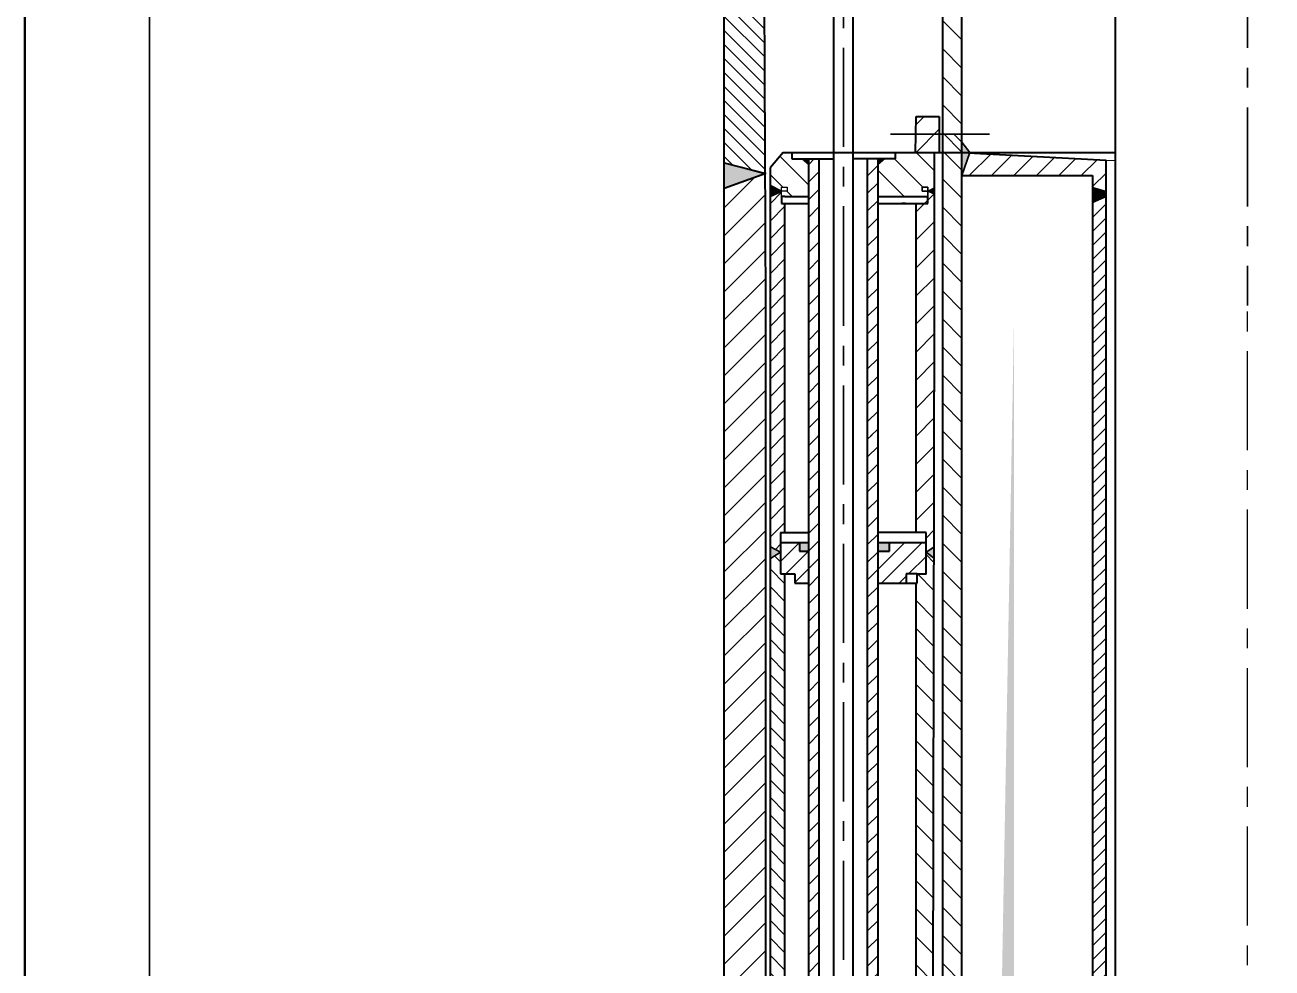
# Model space of a CAD drawing. Header units: millimetres. Extents: x 2503 to 3468, y 3317 to 4421.
# Drawn here: x 2502.8 to 2702.8, y 3673.6 to 3824.8 of the extents above; entities that cross this region are included whole.
import ezdxf

# ---------------------------------------------------------------- set-up
doc = ezdxf.new("R2010")
doc.units = ezdxf.units.MM
doc.header["$LTSCALE"] = 0.5
for name, pattern in [('ACAD_ISO03W100', [30, 12, -18]), ('CENTER', [50.800000000000004, 31.75, -6.35, 6.35, -6.35]), ('осеваяX2', [101.60000000000001, 63.5, -12.7, 12.7, -12.7])]:
    doc.linetypes.add(name, pattern=pattern)
for name, color, linetype, lineweight in [('0оси', 1, 'осеваяX2', 20), ('ocnova', 7, 'Continuous', 5), ('штриховка', 7, 'Continuous', 25)]:
    doc.layers.add(name, color=color, linetype=linetype, lineweight=lineweight)
doc.layers.add('тонкий', color=7, linetype='Continuous')
doc.styles.get("Standard").update_dxf_attribs({"font": 'isocpeur.ttf', "oblique": 15})
doc.dimstyles.new('ISO-25', dxfattribs={"dimtxt": 2.5, "dimasz": 2.5, "dimexe": 1.25, "dimexo": 0.625, "dimtad": 1, "dimtoh": 1, "dimdec": 0, "dimtxsty": 'Standard', "dimcen": 2.5, "dimadec": 0, "dimazin": 0, "dimtfac": 1, "dimtdec": 0, "dimtmove": 0, "dimatfit": 3, "dimfxl": 1, "dimarcsym": 0})
pattern_1 = [(45, (2728.962913225233, 3309.017465235132), (-1.407312296409271, 1.407312296409271), [])]
pattern_2 = [(45, (14.75628738106207, 0.9490676623281615), (-2.245064030267288, 2.245064030267288), [])]
pattern_3 = [(135, (14.75628738106207, 0.9490676623281615), (-2.245064030267288, -2.245064030267288), [])]

# ---------------------------------------------------------------- blocks, each defined once
blk = doc.blocks.new('*D11')
at = {"color": 0, "lineweight": -2, "ltscale": 0.5, "transparency": 16777216}
for p, q in [((2699.465835331273, 4383.66238281112), (2896.060503313103, 4383.66238281112)), ((2894.810503313103, 4373.66238281112), (2894.810503313103, 3335.781571096228)), ((2715.390883395788, 3325.781571096228), (2896.060503313103, 3325.781571096228))]:
    blk.add_line(p, q, dxfattribs=at)
at = {"color": 0, "ltscale": 0.5, "transparency": 16777216}
for points in [[(2893.143836646437, 4373.66238281112), (2896.47716997977, 4373.66238281112), (2894.810503313103, 4383.66238281112)], [(2893.143836646437, 3335.781571096228), (2896.47716997977, 3335.781571096228), (2894.810503313103, 3325.781571096228)]]:
    blk.add_solid(points, dxfattribs=at)
at = {"layer": 'Defpoints', "color": 0, "ltscale": 0.5, "transparency": 16777216}
for p in [(2698.840835331273, 4383.66238281112), (2714.765883395788, 3325.781571096228), (2894.810503313103, 3325.781571096228)]:
    blk.add_point(p, dxfattribs=at)
at = {"color": 0, "lineweight": 25, "ltscale": 0.5, "transparency": 16777216, "insert": (2891.685503313104, 3863.870319884872), "char_height": 2.5, "attachment_point": 5, "rotation": 90}
blk.add_mtext('{\\H2x;6990}', dxfattribs=at)

msp = doc.modelspace()

# ---------------------------------------------------------------- hatches: boundary and pattern name
h = msp.add_hatch()
h.set_pattern_fill('ANSI31', color=256, scale=0.999999994, style=0)
h.set_pattern_definition([(45, (2987.685699045248, 3167.514186554677), (-2.245064016796904, 2.245064016796904), [])])
h.paths.add_polyline_path([(2649.390042045231, 3810.142227146127), (2645.690485997199, 3810.142227146127), (2645.690485997199, 3807.30943315051), (2649.390042045231, 3807.30943315051)])
h.paths.add_polyline_path([(2649.390042045231, 3807.30943315051), (2645.690485997199, 3807.30943315051), (2645.690485997199, 3804.348231440029), (2649.390042045231, 3804.348231440029)])
at = {"lineweight": 30}
for points in [[(2621.59869986522, 3800.967521809755), (2614.928923609086, 3802.704168144163), (2614.928923609086, 3798.564047159183)], [(2624.098585621176, 3798.111010619844), (2622.320829511496, 3799.010561324986), (2622.320829511496, 3797.285869085501)]]:
    msp.add_hatch(color=256, dxfattribs=at).paths.add_polyline_path(points)
at = {"ltscale": 0.5}
h = msp.add_hatch(dxfattribs=at)
h.set_pattern_fill('ANSI31', color=256, scale=0.626847286953, style=0)
h.set_pattern_definition([(45, (14.75628738106207, 0.9490676623281615), (-1.407312296408817, 1.407312296408818), [])])
h.paths.add_polyline_path([(2630.153809267512, 3803.318788283711), (2628.481806854402, 3803.318788283711), (2628.481806854402, 3779.853154592278), (2628.481806854402, 3758.882788481488), (2630.153809267511, 3758.882788481487), (2630.153809267511, 3779.853154592278)])
h.paths.add_polyline_path([(2639.598708394386, 3803.318788283711), (2637.926705981276, 3803.318788283711), (2637.926705981276, 3779.853154592278), (2637.926705981276, 3758.882788481488), (2639.598708394386, 3758.882788481488), (2639.598708394385, 3779.853154592278)])
h = msp.add_hatch(dxfattribs=at)
h.set_pattern_fill('ANSI31', color=256, style=0)
h.set_pattern_definition(pattern_2)
h.paths.add_polyline_path([(2614.928923609087, 3568.61225626319), (2618.119767908798, 3564.904558686455), (2618.119767908798, 3559.396008710673), (2621.598699865221, 3557.098848829293), (2621.598699865221, 3779.853154592373), (2621.496923962573, 3800.930846546199), (2614.928923609087, 3798.564047159183), (2614.928923609087, 3779.853154592278)])
h = msp.add_hatch(dxfattribs=at)
h.set_pattern_fill('ANSI31', color=256, scale=0.5, style=0)
h.set_pattern_definition([(45, (14.75628738106207, 0.9490676623281615), (-1.122532015133644, 1.122532015133644), [])])
h.paths.add_polyline_path([(2673.997833284091, 3625.353891407005), (2676.176724105827, 3624.392679693545), (2676.176724105828, 3797.310852445022), (2673.997833284092, 3796.364258665933)])
h = msp.add_hatch()
h.set_pattern_fill('ANSI31', color=256, scale=0.626847286953202, style=0)
h.set_pattern_definition(pattern_1)
h.paths.add_polyline_path([(2630.15380926751, 3759.114810786256), (2628.481806854401, 3759.114810786256), (2628.481806854401, 3667.841616737759), (2630.15380926751, 3667.841616737759)])
h.paths.add_polyline_path([(2637.926705981276, 3667.841616737759), (2639.598708394386, 3667.841616737758), (2639.598708394386, 3759.114810786256), (2637.926705981276, 3759.114810786256)])
h = msp.add_hatch()
h.set_pattern_fill('ANSI31', color=256, scale=0.626847286953202, style=0)
h.set_pattern_definition(pattern_1)
h.paths.add_polyline_path([(2647.30596488274, 3741.822013220731), (2641.411107956567, 3741.822013220731), (2641.411107956567, 3740.447166782078), (2639.598708394386, 3740.447166782078), (2639.598708394386, 3735.304029230474), (2644.122413941383, 3735.304029230474), (2644.122413941383, 3736.795883876761), (2645.891053353226, 3736.795883876761), (2647.30596488274, 3736.795883876761)])
h.paths.add_polyline_path([(2628.481806854401, 3740.447166782078), (2626.99213840143, 3740.447166782078), (2626.99213840143, 3741.822013220731), (2623.967218005242, 3741.822013220731), (2623.967218005242, 3736.834538373889), (2626.244569165404, 3736.834538373889), (2626.244569165404, 3735.304029230474), (2628.481806854401, 3735.304029230474)])
at = {"lineweight": 30}
h = msp.add_hatch(color=256, dxfattribs=at)
h.paths.add_polyline_path([(2626.99213840143, 3741.822013220731), (2626.99213840143, 3740.447166782078), (2628.481806854401, 3740.447166782078), (2628.481806854401, 3741.822013220731)])
h.paths.add_polyline_path([(2641.411107956567, 3740.447166782078), (2641.411107956567, 3741.822013220731), (2639.598708394386, 3741.822013220731), (2639.598708394386, 3740.447166782078)])
h = msp.add_hatch(color=256)
h.paths.add_polyline_path([(2623.967218005242, 3740.269209091108), (2622.328035705149, 3741.166302660263), (2622.328035705149, 3739.266282604633)])
h.paths.add_polyline_path([(2648.642472809413, 3741.166302660263), (2647.30596488274, 3740.269209091108), (2648.642472809413, 3739.266282604633)])
at = {"ltscale": 0.5}
h = msp.add_hatch(dxfattribs=at)
h.set_pattern_fill('ANSI31', color=256, angle=90, style=0)
h.set_pattern_definition(pattern_3)
edge = h.paths.add_edge_path()
edge.add_line((2646.585745740861, 3647.040141523193), (2645.690485997198, 3647.040141523193))
edge.add_line((2646.585745740861, 3643.544882451106), (2646.585745740861, 3647.040141523193))
edge.add_line((2648.417219201378, 3644.175718976668), (2646.585745740861, 3643.544882451106))
edge.add_line((2648.556468797951, 3739.330820718711), (2648.417219201378, 3644.175718976668))
edge.add_line((2645.690485997198, 3647.040141523193), (2645.690485997198, 3735.304029230474))
edge.add_line((2647.305964882741, 3740.269209091108), (2648.556468797951, 3739.330820718711))
edge.add_line((2647.294264687134, 3736.791163453627), (2647.305964882741, 3740.269209091108))
edge.add_line((2645.891053353226, 3736.79588387676), (2647.294264687134, 3736.791163453627))
edge.add_line((2645.891053353226, 3735.304029230474), (2645.891053353226, 3736.79588387676))
at = {"layer": 'ocnova', "ltscale": 0.5}
for points in [[(2628.481806854402, 3803.318788283711), (2627.424681547263, 3803.318788283711), (2628.481806854402, 3802.44616530471)], [(2639.598708394386, 3803.318788283711), (2639.598708394386, 3802.446165304709), (2640.655833701526, 3803.318788283711)], [(2648.642472809414, 3797.665497963008), (2648.642472809414, 3798.731820432688), (2647.591525560476, 3798.175890492199)]]:
    msp.add_hatch(color=256, dxfattribs=at).paths.add_polyline_path(points)
h = msp.add_hatch(color=256, dxfattribs=at)
h.paths.add_polyline_path([(2661.420436724765, 3622.978536370752), (2661.420436724765, 3620.442468282432)], flags=17)
edge = h.paths.add_edge_path()
edge.add_line((2639.53171097092, 3604.684730164975), (2640.357500537419, 3600.846507319287))
edge.add_line((2638.447898426214, 3604.572200241543), (2639.53171097092, 3604.684730164975))
edge.add_line((2638.298667259699, 3606.009494477581), (2638.447898426214, 3604.572200241543))
edge.add_line((2647.774202141826, 3606.009494477581), (2638.298667259699, 3606.009494477581))
edge.add_arc((2647.86297928416, 3609.153846781598), 3.145605314208748, 268.3827497222999, 328.429188460415)
edge.add_line((2652.686640041723, 3614.771528734152), (2650.54301538402, 3607.506959020934))
edge.add_line((2652.686640041723, 3614.771528734152), (2652.686640041723, 3621.806150143907))
edge.add_line((2640.357500537419, 3600.846507319287), (2658.737674154008, 3600.846507319287))
edge.add_line((2658.737674154008, 3600.846507319287), (2658.737674154008, 3606.766062309924))
edge.add_line((2658.737674154008, 3606.766062309924), (2659.737674154008, 3607.266062309924))
edge.add_line((2659.737674154008, 3607.266062309924), (2660.237674047314, 3607.265831339531))
edge.add_line((2660.237674154008, 3607.266062309924), (2660.237674154008, 3610.266062309924))
edge.add_arc((2657.901330657218, 3612.266062309924), 3.07652049741057, 319.4519849581305, 400.5876998754067)
edge.add_line((2660.237674154008, 3619.266062309925), (2660.237674154008, 3614.267681013872))
edge.add_line((2659.241545903029, 3622.281823281557), (2661.420436724765, 3622.978536370752))
edge.add_line((2659.241545903029, 3621.196227673254), (2659.241545903029, 3622.281823281557))
edge.add_line((2658.538309364741, 3621.196227673254), (2659.241545903029, 3621.196227673254))
edge.add_line((2658.538309364741, 3621.806150143907), (2658.538309364741, 3621.196227673254))
edge.add_line((2652.686640041723, 3621.806150143907), (2658.538309364741, 3621.806150143907))
edge.add_line((2660.739059976662, 3619.766062309924), (2660.237674154008, 3619.266062309925))
edge.add_line((2661.08454795021, 3619.766062309924), (2660.739059976662, 3619.766062309924))
edge.add_line((2661.420436724765, 3620.442468282432), (2661.08454795021, 3619.766062309924))
edge.add_line((2661.420436724765, 3620.442468282432), (2661.420436724765, 3778.90408692995))
at = {"layer": 'тонкий', "ltscale": 0.5}
h = msp.add_hatch(dxfattribs=at)
h.set_pattern_fill('ANSI31', color=256, scale=0.5, angle=90, style=0)
h.set_pattern_definition([(135, (14.75628738106207, 0.9490676623281615), (-1.122532015133644, -1.122532015133644), [])])
h.paths.add_polyline_path([(2614.928923609087, 3914.947759126732), (2621.005181214772, 3914.947759126732), (2621.496923962573, 3800.930846546199), (2614.928923609087, 3802.704168144163)])
edge = h.paths.add_edge_path(flags=17)
edge.add_line((2614.928923609087, 3914.947759126732), (2621.054901998604, 3914.947759126732))
at = {"layer": 'штриховка', "ltscale": 0.5}
h = msp.add_hatch(dxfattribs=at)
h.set_pattern_fill('ANSI31', color=256, angle=90, style=0)
h.set_pattern_definition([(135, (14.76127054483914, -0.618782423504399), (-2.245064030267288, -2.245064030267288), [])])
h.paths.add_polyline_path([(2653.059937804539, 3884.905321814965), (2649.987610579041, 3884.905321814965), (2649.982627415264, 3803.729449016525), (2653.054954640761, 3803.729449016525)])
h = msp.add_hatch(dxfattribs=at)
h.set_pattern_fill('ANSI31', color=256, angle=90, style=0)
h.set_pattern_definition(pattern_3)
h.paths.add_polyline_path([(2653.054954640761, 3804.348231440029), (2653.054954640761, 3807.30943315051), (2649.982627415264, 3807.30943315051), (2649.982627415264, 3804.348231440029)])
h = msp.add_hatch(color=256, dxfattribs=at)
h.paths.add_polyline_path([(2653.054954640761, 3805.984167269746), (2653.054954640761, 3804.348231440029), (2654.302380156711, 3804.348231440029)])
h.paths.add_polyline_path([(2654.280439399306, 3804.283109248194), (2653.054954640761, 3804.348231440029), (2653.054954640761, 3800.645757443924)])
h = msp.add_hatch(dxfattribs=at)
h.set_pattern_fill('ANSI31', color=256, angle=90, style=0)
h.set_pattern_definition(pattern_3)
h.paths.add_polyline_path([(2625.763610844049, 3803.318788283711), (2625.763610844049, 3804.348231440029), (2624.377469415347, 3804.348231440029), (2622.32803570515, 3801.951652617501), (2622.32803570515, 3799.006914966215), (2624.098004752461, 3798.111304541413), (2624.091379427523, 3798.794859680587), (2625.032655066198, 3798.794859680587), (2625.032655066198, 3798.179134014989), (2624.097397501605, 3798.173956478883), (2624.098004752461, 3798.111304541413), (2624.098585621178, 3798.111010619845), (2624.098010189991, 3798.110743534743), (2624.105791814833, 3797.307889380217), (2624.669203751235, 3797.307889380217), (2628.481806854402, 3797.307889380217), (2628.481806854402, 3803.318788283711)])
h = msp.add_hatch(dxfattribs=at)
h.set_pattern_fill('ANSI31', color=256, angle=90, style=0)
h.set_pattern_definition(pattern_3)
h.paths.add_polyline_path([(2642.316904404739, 3803.318788283711), (2639.598708394386, 3803.318788283711), (2639.598708394386, 3797.307889380217), (2647.583112501919, 3797.307889380217), (2647.591506815146, 3798.173956478883), (2646.656249250553, 3798.179134014989), (2646.656249250553, 3798.794859680587), (2647.597524889228, 3798.794859680587), (2647.591525560476, 3798.175890492199), (2648.642472809413, 3798.731820432688), (2648.642472809413, 3804.348231440029), (2642.316904404739, 3804.348231440029)])
h = msp.add_hatch(dxfattribs=at)
h.set_pattern_fill('ANSI31', color=256, angle=90, style=0)
h.set_pattern_definition(pattern_3)
h.paths.add_polyline_path([(2649.982627415264, 3804.348231440029), (2649.982627415263, 3557.183808114921), (2651.827354963053, 3555.707696069523), (2653.581777453376, 3557.102099798703), (2653.591016483226, 3600.795574981615), (2653.054954640761, 3606.958562139909), (2653.054954640761, 3804.348231440029)])
h = msp.add_hatch(dxfattribs=at)
h.set_pattern_fill('ANSI31', color=256, scale=0.8, style=0)
h.set_pattern_definition([(45, (14.75628738106207, 0.9490676623281615), (-1.79605122421383, 1.796051224213831), [])])
h.paths.add_polyline_path([(2654.280439399306, 3804.283109248194), (2653.054954640761, 3800.645757443926), (2673.997833284092, 3800.645757443926), (2673.997833284092, 3798.749674277615), (2676.176724105828, 3798.105990982249), (2676.176724105828, 3803.119541898056)])
at = {"layer": 'штриховка', "linetype": 'ACAD_ISO03W100', "ltscale": 0.5}
h = msp.add_hatch(dxfattribs=at)
h.set_pattern_fill('ANSI31', color=256, scale=0.6268, angle=180)
h.set_pattern_definition([(225, (14.75628738106207, 0.9490676623281615), (1.407206134171536, -1.407206134171537), [])])
h.paths.add_polyline_path([(2622.32803570515, 3741.166302660262), (2623.967218005243, 3740.269209091108), (2623.967218005243, 3741.822013220731), (2623.967218005243, 3743.431920790695), (2624.669203751234, 3743.431920790695), (2624.669203751234, 3779.853154592278), (2624.669203751235, 3796.188998395502), (2624.105791814833, 3796.188998395502), (2624.105791814833, 3797.307889380217), (2624.098010189991, 3798.110743534743), (2622.32803570515, 3797.289213824218), (2622.32803570515, 3779.853154592278)])
at = {"layer": 'штриховка', "ltscale": 0.5}
h = msp.add_hatch(dxfattribs=at)
h.set_pattern_fill('ANSI31', color=256, style=0)
h.set_pattern_definition(pattern_2)
edge = h.paths.add_edge_path()
edge.add_line((2645.690485997198, 3743.431920790695), (2645.690485997198, 3796.188998395502))
edge.add_line((2647.305964882741, 3743.431920790695), (2645.690485997198, 3743.431920790695))
edge.add_line((2647.305964882741, 3740.269209091108), (2647.305964882741, 3743.431920790695))
edge.add_line((2648.559423543364, 3741.110558162423), (2647.305964882741, 3740.269209091108))
edge.add_line((2648.642472809413, 3797.665497963008), (2648.559423543364, 3741.110558162423))
edge.add_line((2647.591525560476, 3798.175890492199), (2648.642472809413, 3797.665497963008))
edge.add_line((2647.583084166119, 3796.181675262082), (2647.590318695573, 3798.051374530363))
edge.add_line((2645.690485997198, 3796.188998395502), (2647.583084166119, 3796.181675262082))
msp.add_hatch(color=256, dxfattribs=at).paths.add_polyline_path([(2673.997833284092, 3798.749674277615), (2673.997833284092, 3796.364258665933), (2676.176724105828, 3797.310852445022), (2676.176724105828, 3798.105990982249)])
at = {"layer": 'штриховка', "linetype": 'ACAD_ISO03W100', "ltscale": 0.5}
h = msp.add_hatch(dxfattribs=at)
h.set_pattern_fill('ANSI31', color=256, scale=0.626847286953202, angle=90)
h.set_pattern_definition([(135, (14.75628738106207, 0.9490676623281615), (-1.407312296409271, -1.407312296409271), [])])
h.paths.add_polyline_path([(2624.669203751234, 3736.834538373889), (2623.967218005243, 3736.834538373889), (2623.967218005243, 3740.269209091108), (2622.32803570515, 3739.266282604633), (2622.328035705149, 3644.253305797622), (2623.516853124185, 3643.544882451106), (2623.516853124185, 3647.040141523193), (2624.669203751234, 3647.040141523193)])

# ---------------------------------------------------------------- linework, layer by layer
at = {"lineweight": 35}
msp.add_line((2502.787491218602, 3317.454729501911), (2502.787491218602, 4420.60599533721), dxfattribs=at)
at = {"ltscale": 0.5}
for p, q in [((2522.787491218602, 4415.60599533721), (2522.787491218602, 3322.454729501911)), ((2614.928923609087, 3802.704168144163), (2614.928923609087, 3914.947759126732)), ((2649.982627415264, 3804.348231440029), (2649.982627415263, 3557.183808114921)), ((2653.054954640761, 3606.958562139909), (2653.054954640761, 3804.348231440029)), ((2621.496923962573, 3800.930846546199), (2614.928923609087, 3802.704168144163)), ((2647.597524889228, 3798.794859680587), (2646.656249250553, 3798.794859680587)), ((2646.656249250553, 3798.794859680587), (2646.656249250553, 3798.179134014989)), ((2646.656249250553, 3798.179134014989), (2647.587907113606, 3798.173976406639)), ((2647.583084166119, 3796.181675262082), (2647.590318695573, 3798.051374530363)), ((2647.583112501919, 3797.307889380217), (2647.597524889228, 3798.794859680587)), ((2647.583112501919, 3796.188998395502), (2647.590318695573, 3798.051374530402)), ((2647.590318695573, 3798.051374530363), (2647.591525560476, 3798.175890492199)), ((2645.690485997199, 3796.188998395502), (2647.583112501919, 3796.188998395502)), ((2645.690485997198, 3743.431920790695), (2645.690485997198, 3796.188998395502)), ((2645.690485997198, 3796.188998395502), (2647.583084166119, 3796.181675262082)), ((2673.997833284092, 3796.364258665933), (2673.997833284091, 3625.353891407005)), ((2647.305964882741, 3743.431920790695), (2645.690485997198, 3743.431920790695)), ((2647.305964882741, 3740.269209091108), (2647.305964882741, 3743.431920790695)), ((2647.294264687134, 3736.791163453627), (2647.305964882741, 3740.269209091108)), ((2647.294280566706, 3736.795883876761), (2645.891053353226, 3736.795883876761)), ((2645.891053353226, 3736.795883876761), (2645.891053353226, 3735.304029230474)), ((2645.891053353226, 3735.304029230474), (2645.891053353226, 3736.79588387676)), ((2645.891053353226, 3736.79588387676), (2647.294264687134, 3736.791163453627)), ((2645.891053353226, 3735.304029230474), (2645.690485997198, 3735.304029230474)), ((2645.690485997198, 3647.040141523193), (2645.690485997198, 3735.304029230474)), ((2645.690485997198, 3735.304029230474), (2645.891053353226, 3735.304029230474))]:
    msp.add_line(p, q, dxfattribs=at)
at = {"linetype": 'CENTER'}
for p, q in [((2698.840835331272, 4395.777448515778), (2698.840835331272, 3779.853154592278)), ((2634.040257624394, 3779.853154592278), (2634.040257624394, 4074.034966390341)), ((2634.040257624394, 3522.551766417242), (2634.040257624394, 3779.853154592278))]:
    msp.add_line(p, q, dxfattribs=at)
at = {"lineweight": 30}
for p, q in [((2677.686449294589, 3779.853154592278), (2677.68644929459, 3941.19588777003)), ((2614.928923609087, 3779.853154592278), (2614.928923609087, 3937.791333236701)), ((2621.598699865221, 3779.853154592279), (2621.054901998604, 3892.473171900797)), ((2649.982627415264, 3779.853154592278), (2649.982627415264, 3892.473171900797)), ((2653.054954640761, 3779.853154592278), (2653.054954640761, 3892.473171900796)), ((2632.498623992774, 3779.853154592278), (2632.498623992774, 3887.174743350295)), ((2635.581891256019, 3779.853154592278), (2635.581891256015, 3887.174743350295)), ((2645.601169356945, 3804.348231440029), (2645.690485997199, 3810.142227146127)), ((2645.690485997199, 3810.142227146127), (2649.390042045231, 3810.142227146127)), ((2649.390042045231, 3810.142227146127), (2649.390042045231, 3804.348231440029)), ((2624.377469415347, 3804.348231440029), (2622.32803570515, 3801.951652617501)), ((2624.377469415347, 3804.348231440029), (2677.68644929459, 3804.348231440029)), ((2625.763610844049, 3804.348231440029), (2625.763610844049, 3803.318788283711)), ((2642.316904404739, 3804.348231440029), (2642.316904404739, 3803.318788283711)), ((2648.642472809414, 3779.853154592279), (2648.642472809413, 3804.348231440029)), ((2653.054954640761, 3804.348231440029), (2676.176724105828, 3803.119541898056)), ((2614.928923609087, 3802.704168144163), (2621.598699865221, 3800.967521809755)), ((2622.32803570515, 3779.853154592278), (2622.32803570515, 3801.951652617501)), ((2625.763610844049, 3803.318788283711), (2632.498623992775, 3803.318788283711)), ((2628.481806854402, 3779.853154592278), (2628.481806854402, 3803.318788283711)), ((2630.153809267512, 3779.853154592278), (2630.153809267512, 3803.318788283711)), ((2642.316904404739, 3803.318788283711), (2635.581891256014, 3803.318788283711)), ((2637.926705981276, 3779.853154592278), (2637.926705981276, 3803.318788283711)), ((2639.598708394386, 3779.853154592278), (2639.598708394386, 3803.318788283711)), ((2676.176724105828, 3779.853154592279), (2676.176724105828, 3803.119541898056)), ((2621.598699865221, 3800.967521809755), (2614.928923609087, 3798.564047159183)), ((2653.054954640761, 3800.645757443926), (2673.997833284092, 3800.645757443926)), ((2673.997833284092, 3800.645757443926), (2673.997833284091, 3779.853154592278)), ((2624.098585621178, 3798.111010619845), (2622.320829511496, 3799.010561324986)), ((2624.098585621178, 3798.111010619845), (2622.320829511496, 3797.285869085501)), ((2624.669203751235, 3797.307889380217), (2624.105791814833, 3797.307889380217)), ((2624.105791814833, 3797.307889380217), (2624.105791814833, 3796.188998395502)), ((2624.105791814833, 3796.188998395502), (2624.669203751235, 3796.188998395502)), ((2624.669203751235, 3797.307889380217), (2628.481806854402, 3797.307889380217)), ((2624.669203751235, 3796.188998395502), (2628.481806854402, 3796.188998395502)), ((2624.669203751234, 3779.853154592278), (2624.669203751235, 3796.188998395502)), ((2639.598708394386, 3797.307889380217), (2647.583112501919, 3797.307889380217)), ((2639.598708394386, 3796.188998395502), (2647.583112501919, 3796.188998395502)), ((2643.411311497554, 3797.307889380217), (2647.583112501919, 3797.307889380217)), ((2643.974723433956, 3796.188998395502), (2643.411311497554, 3796.188998395502)), ((2645.690485997198, 3779.853154592278), (2645.690485997199, 3796.188998395502)), ((2647.583112501919, 3796.188998395502), (2647.583112501919, 3797.307889380217)), ((2614.928923609087, 3568.61225626319), (2614.928923609086, 3779.853154592277)), ((2621.598699865221, 3526.043207753314), (2621.598699865221, 3779.853154592278)), ((2622.328035705149, 3539.052013114319), (2622.32803570515, 3779.853154592278)), ((2624.669203751234, 3743.431920790695), (2624.669203751234, 3779.853154592278)), ((2628.481806854402, 3531.569756127856), (2628.481806854401, 3779.853154592278)), ((2630.153809267511, 3531.569756127856), (2630.153809267511, 3779.853154592278)), ((2632.498623992774, 3615.386287232035), (2632.498623992774, 3779.853154592278)), ((2635.581891256013, 3633.988502800472), (2635.581891256013, 3779.853154592278)), ((2637.926705981276, 3531.569756127856), (2637.926705981276, 3779.853154592278)), ((2639.598708394385, 3531.569756127856), (2639.598708394385, 3779.853154592278)), ((2645.690485997198, 3743.431920790695), (2645.690485997198, 3779.853154592278)), ((2648.220755389702, 3537.119922833119), (2648.62371344145, 3779.83441517134)), ((2649.982627415263, 3545.258671695263), (2649.982627415263, 3779.853154592278)), ((2653.054954640761, 3606.958562139909), (2653.054954640761, 3779.853154592278)), ((2673.997833284091, 3779.853154592278), (2673.997833284091, 3622.755217806235)), ((2676.176724105827, 3621.39153594476), (2676.176724105827, 3779.853154592278)), ((2677.686449294589, 3624.744508368191), (2677.686449294589, 3779.853154592278)), ((2623.967218005243, 3743.431920790695), (2628.481806854402, 3743.431920790695)), ((2623.967218005243, 3743.431920790695), (2623.967218005243, 3741.822013220731)), ((2623.967218005243, 3741.822013220731), (2628.481806854402, 3741.822013220731)), ((2623.967218005243, 3741.822013220731), (2623.967218005243, 3736.834538373889)), ((2626.99213840143, 3741.822013220731), (2626.99213840143, 3740.447166782078)), ((2647.305964882741, 3743.431920790695), (2639.598708394385, 3743.431920790695)), ((2639.598708394385, 3741.822013220731), (2647.305964882741, 3741.822013220731)), ((2641.411107956568, 3740.447166782078), (2641.411107956568, 3741.822013220731)), ((2647.305964882741, 3736.795883876761), (2647.305964882741, 3743.431920790695)), ((2626.99213840143, 3740.447166782078), (2628.481806854402, 3740.447166782078)), ((2639.598708394385, 3740.447166782078), (2641.411107956568, 3740.447166782078)), ((2623.967218005243, 3736.834538373889), (2626.244569165404, 3736.834538373889)), ((2624.669203751234, 3647.040141523193), (2624.669203751234, 3736.834538373889)), ((2626.244569165404, 3736.834538373889), (2626.244569165404, 3735.304029230474)), ((2645.891053353226, 3736.795883876761), (2644.122413941383, 3736.795883876761)), ((2644.122413941383, 3736.795883876761), (2644.122413941383, 3735.304029230474)), ((2645.891053353226, 3735.304029230474), (2645.891053353226, 3736.795883876761)), ((2645.891053353226, 3736.795883876761), (2647.305964882741, 3736.795883876761)), ((2626.244569165404, 3735.304029230474), (2628.481806854402, 3735.304029230474)), ((2639.598708394385, 3735.304029230474), (2645.891053353226, 3735.304029230474)), ((2645.690485997198, 3647.040141523193), (2645.690485997198, 3735.304029230474))]:
    msp.add_line(p, q, dxfattribs=at)
at = {"linetype": 'CENTER', "lineweight": 25}
msp.add_line((2641.606570429454, 3807.30943315051), (2657.815173749053, 3807.30943315051), dxfattribs=at)
for p, q in [((2622.328035705149, 3741.166302660262), (2623.967218005243, 3740.269209091108)), ((2623.967218005243, 3740.269209091108), (2622.328035705149, 3739.266282604632)), ((2648.642472809413, 3741.166302660262), (2647.305964882741, 3740.269209091108)), ((2647.305964882741, 3740.269209091108), (2648.642472809413, 3739.266282604632))]:
    msp.add_line(p, q)
at = {"layer": '0оси', "linetype": 'CENTER'}
msp.add_line((2698.840835331272, 3324.832503433898), (2698.840835331272, 3779.853154592278), dxfattribs=at)
at = {"layer": 'ocnova', "ltscale": 0.5}
for p, q in [((2649.982627415264, 3804.348231440029), (2653.054954640761, 3804.348231440029)), ((2653.054954640761, 3804.348231440029), (2649.982627415264, 3804.348231440029)), ((2627.424681547262, 3803.318788283711), (2628.481806854402, 3802.44616530471)), ((2640.655833701525, 3803.31878828371), (2639.598708394385, 3802.446165304709)), ((2676.176724105828, 3803.119541898056), (2677.686449294589, 3803.049855455804)), ((2677.686449294589, 3802.686709989504), (2677.686449294589, 3802.686709989504)), ((2624.105791814833, 3797.307889380217), (2624.091379427523, 3798.794859680587)), ((2624.091379427523, 3798.794859680587), (2625.032655066198, 3798.794859680587)), ((2625.032655066198, 3798.179134014989), (2624.100997203145, 3798.173976406639)), ((2625.032655066198, 3798.794859680587), (2625.032655066198, 3798.179134014989)), ((2647.587907113606, 3798.173976406639), (2648.642472809414, 3798.731820432688)), ((2648.642472809414, 3797.665497963008), (2647.591525560476, 3798.175890492199)), ((2647.591525560476, 3798.175890492199), (2648.642472809414, 3797.665497963008)), ((2647.591525560476, 3798.175890492199), (2648.642472809413, 3797.665497963008)), ((2648.642472809414, 3798.731820432688), (2648.642472809414, 3797.665497963008)), ((2647.305964882741, 3740.269209091108), (2647.305964882741, 3743.431920790695)), ((2647.305964882741, 3740.269209091108), (2647.294280566706, 3736.795883876761)), ((2648.559423543365, 3741.110558162974), (2647.305964882741, 3740.269209091108)), ((2648.559423543364, 3741.110558162423), (2647.305964882741, 3740.269209091108)), ((2648.556468797951, 3739.330820718711), (2647.305964882741, 3740.269209091108)), ((2647.305964882741, 3740.269209091108), (2648.556468797951, 3739.330820718711)), ((2647.305964882741, 3740.269209091108), (2648.556468797951, 3739.330820718711)), ((2645.690485997198, 3735.304029230474), (2645.690485997198, 3647.040141523193))]:
    msp.add_line(p, q, dxfattribs=at)
at = {"layer": 'штриховка', "ltscale": 0.5}
for p, q in [((2653.054954640761, 3805.984167269746), (2654.302380156711, 3804.348231440029)), ((2654.302380156711, 3804.348231440029), (2653.054954640761, 3800.645757443926)), ((2673.997833284092, 3798.749674277615), (2676.176724105828, 3798.105990982249)), ((2676.176724105828, 3798.105990982249), (2676.176724105828, 3797.310852445022)), ((2676.176724105828, 3797.310852445022), (2673.997833284092, 3796.364258665933)), ((2676.176724105828, 3797.310852445022), (2673.997833284092, 3796.364258665933)), ((2676.176724105827, 3624.392679693545), (2676.176724105828, 3797.310852445022))]:
    msp.add_line(p, q, dxfattribs=at)

# ---------------------------------------------------------------- dimensions: what is measured, and where the dimension line sits
at = {"lineweight": 25, "ltscale": 0.5}
dim = msp.add_linear_dim(base=(2894.810503313103, 3325.781571096228), p1=(2698.840835331272, 4383.662382811118), p2=(2714.765883395787, 3325.781571096226), angle=90, text='{\\H2x;6990}', dimstyle='ISO-25', override={"dimasz": 10}, dxfattribs=at)
dim.commit()
dim.dimension.update_dxf_attribs({"geometry": '*D11', "text_midpoint": (2894.810503313104, 3863.870319884872), "dimtype": 160})

doc.saveas('drawing.dxf')
